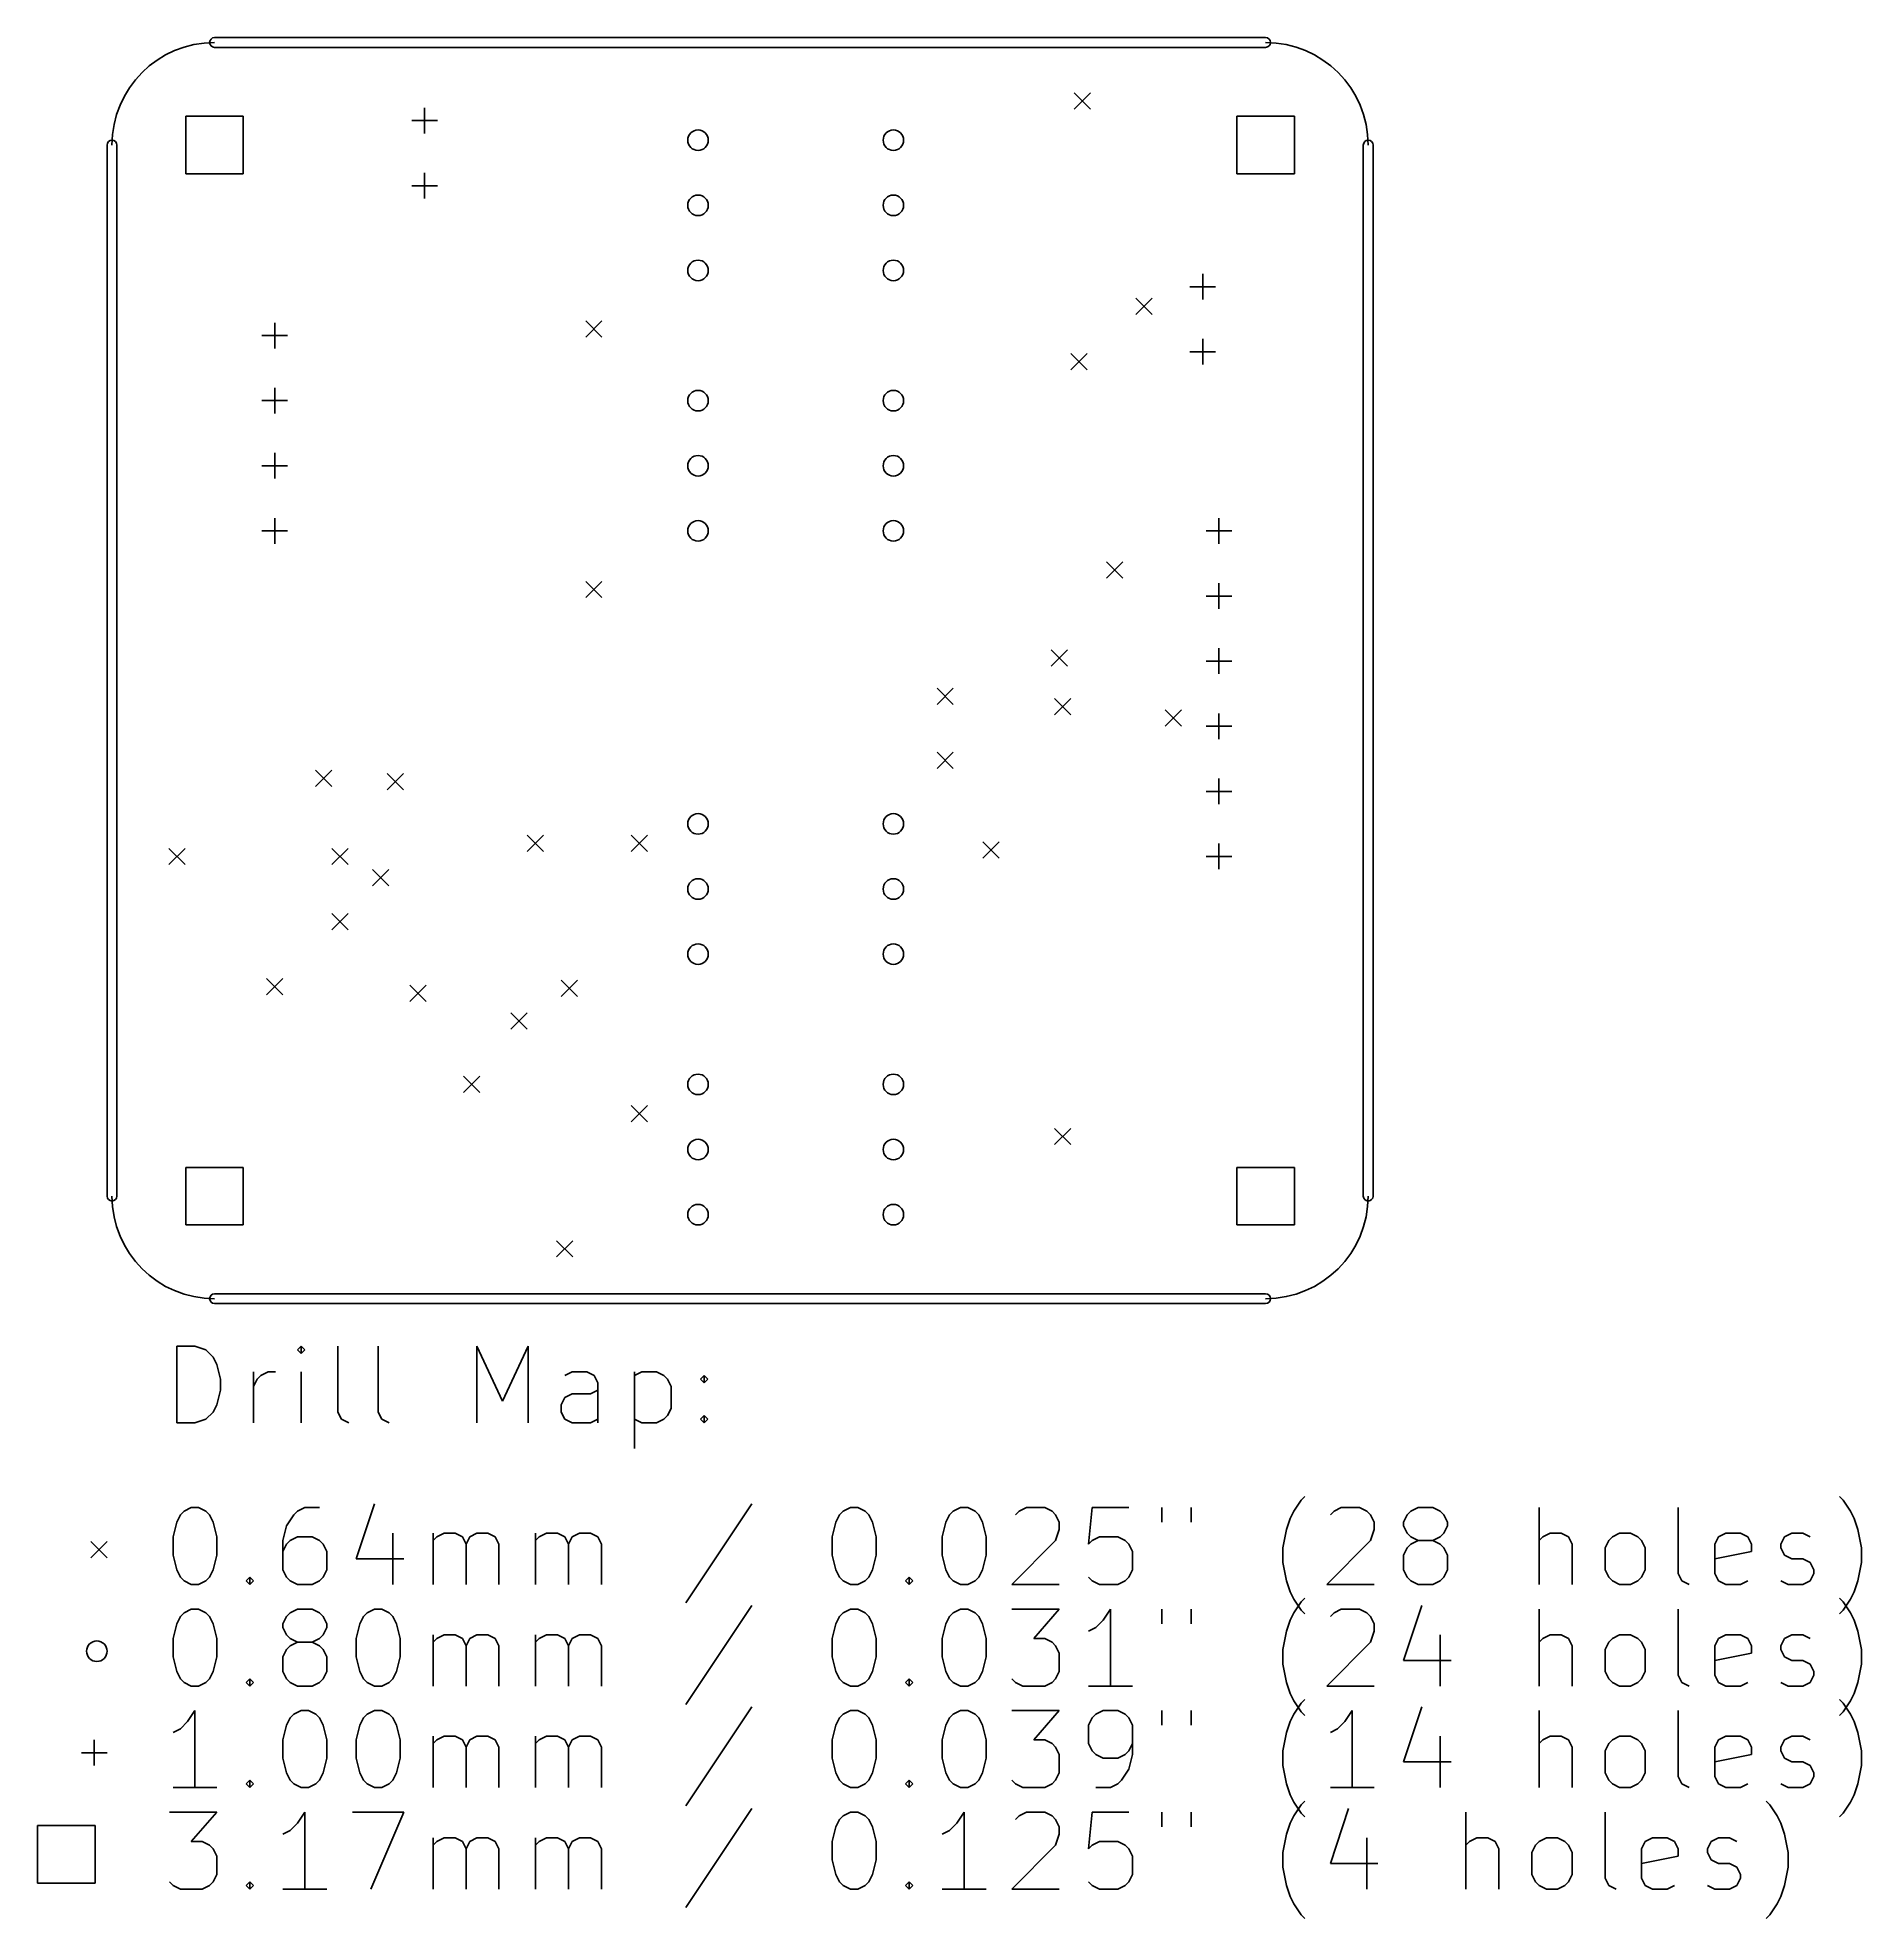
# Model space of a CAD drawing. Extents: x 67.1 to 138.2, y -118.2 to -44.8.
import ezdxf

# ---------------------------------------------------------------- set-up
doc = ezdxf.new("R2010")
doc.units = 0
doc.header["$MEASUREMENT"] = 0
doc.layers.add('BLACK', color=7, linetype='CONTINUOUS')

msp = doc.modelspace()

# ---------------------------------------------------------------- linework, layer by layer
at = {"layer": 'Black'}
for p, q in [((74, -44.8095), (115, -44.8095)), ((74, -45.1905), (115, -45.1905)), ((82.192, -47.548), (82.192, -48.548)), ((107.529, -46.9685), (108.164, -47.6035)), ((108.164, -46.9685), (107.529, -47.6035)), ((75.1225, -47.8775), (72.8775, -47.8775)), ((72.8775, -47.8775), (72.8775, -50.1225)), ((75.1225, -50.1225), (75.1225, -47.8775)), ((81.692, -48.048), (82.692, -48.048)), ((116.123, -47.8775), (113.877, -47.8775)), ((113.877, -47.8775), (113.877, -50.1225)), ((116.123, -50.1225), (116.123, -47.8775)), ((69.8095, -90), (69.8095, -49)), ((70.1905, -90), (70.1905, -49)), ((118.81, -90), (118.81, -49)), ((119.191, -90), (119.191, -49)), ((72.8775, -50.1225), (75.1225, -50.1225)), ((81.692, -50.588), (82.692, -50.588)), ((82.192, -50.088), (82.192, -51.088)), ((113.877, -50.1225), (116.123, -50.1225)), ((112.545, -54.025), (112.545, -55.025)), ((109.942, -54.9695), (110.577, -55.6045)), ((110.577, -54.9695), (109.942, -55.6045)), ((112.045, -54.525), (113.045, -54.525)), ((75.85, -56.43), (76.85, -56.43)), ((76.35, -55.93), (76.35, -56.93)), ((88.4785, -55.8585), (89.1135, -56.4935)), ((89.1135, -55.8585), (88.4785, -56.4935)), ((107.402, -57.1285), (108.037, -57.7635)), ((108.037, -57.1285), (107.402, -57.7635)), ((112.045, -57.065), (113.045, -57.065)), ((112.545, -56.565), (112.545, -57.565)), ((76.35, -58.47), (76.35, -59.47)), ((75.85, -58.97), (76.85, -58.97)), ((75.85, -61.51), (76.85, -61.51)), ((76.35, -61.01), (76.35, -62.01)), ((76.35, -63.55), (76.35, -64.55)), ((113.18, -63.55), (113.18, -64.55)), ((75.85, -64.05), (76.85, -64.05)), ((112.68, -64.05), (113.68, -64.05)), ((108.799, -65.2565), (109.434, -65.8915)), ((109.434, -65.2565), (108.799, -65.8915)), ((88.4785, -66.0185), (89.1135, -66.6535)), ((89.1135, -66.0185), (88.4785, -66.6535)), ((112.68, -66.59), (113.68, -66.59)), ((113.18, -66.09), (113.18, -67.09)), ((106.64, -68.6855), (107.275, -69.3205)), ((107.275, -68.6855), (106.64, -69.3205)), ((113.18, -68.63), (113.18, -69.63)), ((112.68, -69.13), (113.68, -69.13)), ((102.183, -70.1825), (102.818, -70.8175)), ((102.818, -70.1825), (102.183, -70.8175)), ((106.767, -70.5905), (107.402, -71.2255)), ((107.402, -70.5905), (106.767, -71.2255)), ((111.085, -71.035), (111.72, -71.67)), ((111.72, -71.035), (111.085, -71.67)), ((112.68, -71.67), (113.68, -71.67)), ((113.18, -71.17), (113.18, -72.17)), ((102.183, -72.6825), (102.818, -73.3175)), ((102.818, -72.6825), (102.183, -73.3175)), ((77.9375, -73.3845), (78.5725, -74.0195)), ((78.5725, -73.3845), (77.9375, -74.0195)), ((80.7315, -73.5115), (81.3665, -74.1465)), ((81.3665, -73.5115), (80.7315, -74.1465)), ((113.18, -73.71), (113.18, -74.71)), ((112.68, -74.21), (113.68, -74.21)), ((86.1925, -75.9245), (86.8275, -76.5595)), ((86.8275, -75.9245), (86.1925, -76.5595)), ((90.2565, -75.9245), (90.8915, -76.5595)), ((90.8915, -75.9245), (90.2565, -76.5595)), ((103.973, -76.1785), (104.608, -76.8135)), ((104.608, -76.1785), (103.973, -76.8135)), ((113.18, -76.25), (113.18, -77.25)), ((72.2225, -76.4325), (72.8575, -77.0675)), ((72.8575, -76.4325), (72.2225, -77.0675)), ((78.5725, -76.4325), (79.2075, -77.0675)), ((79.2075, -76.4325), (78.5725, -77.0675)), ((112.68, -76.75), (113.68, -76.75)), ((80.16, -77.258), (80.795, -77.893)), ((80.795, -77.258), (80.16, -77.893)), ((78.5725, -78.9725), (79.2075, -79.6075)), ((79.2075, -78.9725), (78.5725, -79.6075)), ((76.0325, -81.5125), (76.6675, -82.1475)), ((76.6675, -81.5125), (76.0325, -82.1475)), ((81.6205, -81.7665), (82.2555, -82.4015)), ((82.2555, -81.7665), (81.6205, -82.4015)), ((87.526, -81.576), (88.161, -82.211)), ((88.161, -81.576), (87.526, -82.211)), ((85.5575, -82.846), (86.1925, -83.481)), ((86.1925, -82.846), (85.5575, -83.481)), ((83.716, -85.3225), (84.351, -85.9575)), ((84.351, -85.3225), (83.716, -85.9575)), ((90.2565, -86.4655), (90.8915, -87.1005)), ((90.8915, -86.4655), (90.2565, -87.1005)), ((106.767, -87.3545), (107.402, -87.9895)), ((107.402, -87.3545), (106.767, -87.9895)), ((75.1225, -88.8775), (72.8775, -88.8775)), ((72.8775, -88.8775), (72.8775, -91.1225)), ((75.1225, -91.1225), (75.1225, -88.8775)), ((116.123, -88.8775), (113.877, -88.8775)), ((113.877, -88.8775), (113.877, -91.1225)), ((116.123, -91.1225), (116.123, -88.8775)), ((72.8775, -91.1225), (75.1225, -91.1225)), ((113.877, -91.1225), (116.123, -91.1225)), ((87.3355, -91.736), (87.9705, -92.371)), ((87.9705, -91.736), (87.3355, -92.371)), ((74, -93.8095), (115, -93.8095)), ((74, -94.1905), (115, -94.1905)), ((72.5238, -98.8476), (72.5238, -95.8476)), ((72.5238, -95.8476), (73.2381, -95.8476)), ((73.2381, -95.8476), (73.6666, -95.9905)), ((73.6666, -95.9905), (73.9524, -96.2762)), ((77.3809, -95.8476), (77.2381, -95.9905)), ((77.2381, -95.9905), (77.3809, -96.1334)), ((77.5238, -95.9905), (77.3809, -95.8476)), ((77.3809, -95.8476), (77.3809, -96.1334)), ((77.3809, -96.1334), (77.5238, -95.9905)), ((78.8095, -98.4191), (78.8095, -95.8476)), ((80.3809, -98.4191), (80.3809, -95.8476)), ((84.2381, -98.8476), (84.2381, -95.8476)), ((84.2381, -95.8476), (85.2381, -97.9905)), ((85.2381, -97.9905), (86.2381, -95.8476)), ((86.2381, -95.8476), (86.2381, -98.8476)), ((73.9524, -96.2762), (74.0952, -96.5619)), ((74.0952, -96.5619), (74.2381, -97.1334)), ((74.2381, -97.5619), (74.0952, -98.1334)), ((74.2381, -97.1334), (74.2381, -97.5619)), ((75.5238, -98.8476), (75.5238, -96.8476)), ((75.5238, -97.4191), (75.6666, -97.1334)), ((75.6666, -97.1334), (75.8095, -96.9905)), ((75.8095, -96.9905), (76.0952, -96.8476)), ((76.0952, -96.8476), (76.3809, -96.8476)), ((77.3809, -98.8476), (77.3809, -96.8476)), ((87.9524, -96.8476), (87.6666, -96.9905)), ((88.5238, -96.8476), (87.9524, -96.8476)), ((88.8095, -96.9905), (88.5238, -96.8476)), ((88.6666, -97.7048), (88.9524, -97.5619)), ((88.9524, -97.2762), (88.8095, -96.9905)), ((88.9524, -98.8476), (88.9524, -97.2762)), ((90.3809, -96.8476), (90.3809, -99.8476)), ((90.3809, -96.9905), (90.6666, -96.8476)), ((90.6666, -96.8476), (91.2381, -96.8476)), ((91.2381, -96.8476), (91.5238, -96.9905)), ((91.5238, -96.9905), (91.6666, -97.1334)), ((91.6666, -97.1334), (91.8095, -97.4191)), ((91.8095, -97.4191), (91.8095, -98.2762)), ((92.9524, -97.1334), (93.0952, -96.9905)), ((93.0952, -97.2762), (92.9524, -97.1334)), ((93.0952, -96.9905), (93.2381, -97.1334)), ((93.0952, -96.9905), (93.0952, -97.2762)), ((93.2381, -97.1334), (93.0952, -97.2762)), ((74.0952, -98.1334), (73.9524, -98.4191)), ((87.5238, -98.1334), (87.6666, -97.8476)), ((87.5238, -98.4191), (87.5238, -98.1334)), ((87.6666, -97.8476), (87.9524, -97.7048)), ((87.9524, -97.7048), (88.6666, -97.7048)), ((91.8095, -98.2762), (91.6666, -98.5619)), ((73.2381, -98.8476), (72.5238, -98.8476)), ((73.6666, -98.7048), (73.2381, -98.8476)), ((73.9524, -98.4191), (73.6666, -98.7048)), ((78.9524, -98.7048), (78.8095, -98.4191)), ((79.2381, -98.8476), (78.9524, -98.7048)), ((80.5238, -98.7048), (80.3809, -98.4191)), ((80.8095, -98.8476), (80.5238, -98.7048)), ((87.6666, -98.7048), (87.5238, -98.4191)), ((87.9524, -98.8476), (87.6666, -98.7048)), ((88.6666, -98.8476), (87.9524, -98.8476)), ((88.9524, -98.7048), (88.6666, -98.8476)), ((90.6666, -98.8476), (90.3809, -98.7048)), ((91.2381, -98.8476), (90.6666, -98.8476)), ((91.5238, -98.7048), (91.2381, -98.8476)), ((91.6666, -98.5619), (91.5238, -98.7048)), ((92.9524, -98.7048), (93.0952, -98.5619)), ((93.0952, -98.8476), (92.9524, -98.7048)), ((93.0952, -98.5619), (93.2381, -98.7048)), ((93.0952, -98.5619), (93.0952, -98.8476)), ((93.2381, -98.7048), (93.0952, -98.8476)), ((116.095, -102.291), (116.381, -101.862)), ((116.381, -101.862), (116.524, -101.719)), ((137.524, -101.862), (137.381, -101.719)), ((137.809, -102.291), (137.524, -101.862)), ((72.5238, -102.719), (72.6666, -102.433)), ((72.6666, -102.433), (72.8095, -102.291)), ((72.8095, -102.291), (73.0952, -102.148)), ((73.0952, -102.148), (73.3809, -102.148)), ((73.3809, -102.148), (73.6666, -102.291)), ((73.6666, -102.291), (73.8095, -102.433)), ((73.8095, -102.433), (73.9524, -102.719)), ((77.0952, -102.433), (76.8095, -102.862)), ((77.2381, -102.291), (77.0952, -102.433)), ((77.5238, -102.148), (77.2381, -102.291)), ((78.0952, -102.148), (77.5238, -102.148)), ((80.2381, -102.005), (79.5238, -104.148)), ((94.9524, -102.005), (92.3809, -105.862)), ((98.2381, -102.719), (98.3809, -102.433)), ((98.3809, -102.433), (98.5238, -102.291)), ((98.5238, -102.291), (98.8095, -102.148)), ((98.8095, -102.148), (99.0952, -102.148)), ((99.0952, -102.148), (99.3809, -102.291)), ((99.3809, -102.291), (99.5238, -102.433)), ((99.5238, -102.433), (99.6666, -102.719)), ((102.524, -102.719), (102.667, -102.433)), ((102.667, -102.433), (102.809, -102.291)), ((102.809, -102.291), (103.095, -102.148)), ((103.095, -102.148), (103.381, -102.148)), ((103.381, -102.148), (103.667, -102.291)), ((103.667, -102.291), (103.809, -102.433)), ((103.809, -102.433), (103.952, -102.719)), ((105.238, -102.433), (105.381, -102.291)), ((105.381, -102.291), (105.667, -102.148)), ((105.667, -102.148), (106.381, -102.148)), ((106.381, -102.148), (106.667, -102.291)), ((106.667, -102.291), (106.809, -102.433)), ((106.809, -102.433), (106.952, -102.719)), ((108.238, -102.148), (108.095, -103.576)), ((109.667, -102.148), (108.238, -102.148)), ((110.952, -102.148), (110.952, -102.719)), ((112.095, -102.148), (112.095, -102.719)), ((115.809, -103.005), (115.952, -102.576)), ((115.952, -102.576), (116.095, -102.291)), ((117.524, -102.433), (117.667, -102.291)), ((117.667, -102.291), (117.952, -102.148)), ((117.952, -102.148), (118.667, -102.148)), ((118.667, -102.148), (118.952, -102.291)), ((118.952, -102.291), (119.095, -102.433)), ((119.095, -102.433), (119.238, -102.719)), ((120.381, -102.719), (120.524, -102.433)), ((120.524, -102.433), (120.667, -102.291)), ((120.667, -102.291), (120.952, -102.148)), ((120.952, -102.148), (121.524, -102.148)), ((121.524, -102.148), (121.809, -102.291)), ((121.809, -102.291), (121.952, -102.433)), ((121.952, -102.433), (122.095, -102.719)), ((125.667, -105.148), (125.667, -102.148)), ((131.095, -104.719), (131.095, -102.148)), ((137.952, -102.576), (137.809, -102.291)), ((138.095, -103.005), (137.952, -102.576)), ((72.3809, -103.291), (72.5238, -102.719)), ((72.3809, -104.005), (72.3809, -103.291)), ((73.9524, -102.719), (74.0952, -103.291)), ((74.0952, -103.291), (74.0952, -104.005)), ((76.8095, -102.862), (76.6666, -103.433)), ((76.6666, -103.433), (76.6666, -104.576)), ((76.9524, -103.433), (76.8095, -103.576)), ((77.2381, -103.291), (76.9524, -103.433)), ((77.8095, -103.291), (77.2381, -103.291)), ((78.0952, -103.433), (77.8095, -103.291)), ((78.2381, -103.576), (78.0952, -103.433)), ((80.9524, -103.148), (80.9524, -105.148)), ((82.5238, -105.148), (82.5238, -103.148)), ((82.5238, -103.433), (82.6666, -103.291)), ((82.6666, -103.291), (82.9524, -103.148)), ((82.9524, -103.148), (83.3809, -103.148)), ((83.3809, -103.148), (83.6666, -103.291)), ((83.6666, -103.291), (83.8095, -103.576)), ((83.8095, -103.576), (83.9524, -103.291)), ((83.9524, -103.291), (84.2381, -103.148)), ((84.2381, -103.148), (84.6666, -103.148)), ((84.6666, -103.148), (84.9524, -103.291)), ((84.9524, -103.291), (85.0952, -103.576)), ((86.5238, -105.148), (86.5238, -103.148)), ((86.5238, -103.433), (86.6666, -103.291)), ((86.6666, -103.291), (86.9524, -103.148)), ((86.9524, -103.148), (87.3809, -103.148)), ((87.3809, -103.148), (87.6666, -103.291)), ((87.6666, -103.291), (87.8095, -103.576)), ((87.8095, -103.576), (87.9524, -103.291)), ((87.9524, -103.291), (88.2381, -103.148)), ((88.2381, -103.148), (88.6666, -103.148)), ((88.6666, -103.148), (88.9524, -103.291)), ((88.9524, -103.291), (89.0952, -103.576)), ((98.0952, -103.291), (98.2381, -102.719)), ((98.0952, -104.005), (98.0952, -103.291)), ((99.6666, -102.719), (99.8095, -103.291)), ((99.8095, -103.291), (99.8095, -104.005)), ((102.381, -103.291), (102.524, -102.719)), ((102.381, -104.005), (102.381, -103.291)), ((103.952, -102.719), (104.095, -103.291)), ((104.095, -103.291), (104.095, -104.005)), ((106.809, -103.433), (105.095, -105.148)), ((106.952, -103.005), (106.809, -103.433)), ((106.952, -102.719), (106.952, -103.005)), ((108.095, -103.576), (108.238, -103.433)), ((108.238, -103.433), (108.524, -103.291)), ((108.524, -103.291), (109.238, -103.291)), ((109.238, -103.291), (109.524, -103.433)), ((109.524, -103.433), (109.667, -103.576)), ((115.667, -103.719), (115.809, -103.005)), ((119.095, -103.433), (117.381, -105.148)), ((119.238, -103.005), (119.095, -103.433)), ((119.238, -102.719), (119.238, -103.005)), ((120.381, -102.862), (120.381, -102.719)), ((120.524, -103.148), (120.381, -102.862)), ((120.667, -103.291), (120.524, -103.148)), ((120.952, -103.433), (120.667, -103.291)), ((120.952, -103.433), (120.667, -103.576)), ((121.524, -103.433), (120.952, -103.433)), ((121.809, -103.291), (121.524, -103.433)), ((121.809, -103.576), (121.524, -103.433)), ((121.952, -103.148), (121.809, -103.291)), ((122.095, -102.862), (121.952, -103.148)), ((122.095, -102.719), (122.095, -102.862)), ((125.809, -103.291), (125.667, -103.433)), ((126.095, -103.148), (125.809, -103.291)), ((126.524, -103.148), (126.095, -103.148)), ((126.809, -103.291), (126.524, -103.148)), ((126.952, -103.576), (126.809, -103.291)), ((128.238, -103.719), (128.381, -103.433)), ((128.381, -103.433), (128.524, -103.291)), ((128.524, -103.291), (128.809, -103.148)), ((128.809, -103.148), (129.238, -103.148)), ((129.238, -103.148), (129.524, -103.291)), ((129.524, -103.291), (129.667, -103.433)), ((129.667, -103.433), (129.809, -103.719)), ((132.524, -103.576), (132.667, -103.291)), ((132.667, -103.291), (132.952, -103.148)), ((132.952, -103.148), (133.524, -103.148)), ((133.524, -103.148), (133.809, -103.291)), ((133.809, -103.291), (133.952, -103.576)), ((135.095, -103.576), (135.238, -103.291)), ((135.238, -103.291), (135.524, -103.148)), ((135.524, -103.148), (135.952, -103.148)), ((135.952, -103.148), (136.238, -103.291)), ((138.238, -103.719), (138.095, -103.005)), ((69.1745, -103.473), (69.8095, -104.108)), ((69.8095, -103.473), (69.1745, -104.108)), ((72.5238, -104.576), (72.3809, -104.005)), ((74.0952, -104.005), (73.9524, -104.576)), ((76.8095, -103.576), (76.6666, -103.862)), ((78.3809, -103.862), (78.2381, -103.576)), ((78.3809, -104.576), (78.3809, -103.862)), ((79.5238, -104.148), (81.3809, -104.148)), ((83.8095, -103.576), (83.8095, -105.148)), ((85.0952, -103.576), (85.0952, -105.148)), ((87.8095, -103.576), (87.8095, -105.148)), ((89.0952, -103.576), (89.0952, -105.148)), ((98.2381, -104.576), (98.0952, -104.005)), ((99.8095, -104.005), (99.6666, -104.576)), ((102.524, -104.576), (102.381, -104.005)), ((104.095, -104.005), (103.952, -104.576)), ((109.667, -103.576), (109.809, -103.862)), ((109.809, -103.862), (109.809, -104.576)), ((115.667, -104.291), (115.667, -103.719)), ((120.524, -103.719), (120.381, -104.005)), ((120.381, -104.005), (120.381, -104.576)), ((120.667, -103.576), (120.524, -103.719)), ((121.952, -103.719), (121.809, -103.576)), ((122.095, -104.005), (121.952, -103.719)), ((122.095, -104.576), (122.095, -104.005)), ((126.952, -105.148), (126.952, -103.576)), ((128.238, -104.576), (128.238, -103.719)), ((129.809, -103.719), (129.809, -104.576)), ((132.524, -104.719), (132.524, -103.576)), ((133.952, -103.862), (132.524, -104.148)), ((133.952, -103.576), (133.952, -103.862)), ((135.095, -103.719), (135.095, -103.576)), ((135.238, -104.005), (135.095, -103.719)), ((135.524, -104.148), (135.238, -104.005)), ((135.952, -104.148), (135.524, -104.148)), ((136.238, -104.291), (135.952, -104.148)), ((138.238, -104.291), (138.238, -103.719)), ((72.6666, -104.862), (72.5238, -104.576)), ((72.8095, -105.005), (72.6666, -104.862)), ((73.8095, -104.862), (73.6666, -105.005)), ((73.9524, -104.576), (73.8095, -104.862)), ((75.2381, -105.005), (75.3809, -104.862)), ((75.3809, -104.862), (75.5238, -105.005)), ((75.3809, -104.862), (75.3809, -105.148)), ((76.6666, -104.576), (76.8095, -104.862)), ((76.8095, -104.862), (76.9524, -105.005)), ((78.0952, -105.005), (78.2381, -104.862)), ((78.2381, -104.862), (78.3809, -104.576)), ((98.3809, -104.862), (98.2381, -104.576)), ((98.5238, -105.005), (98.3809, -104.862)), ((99.5238, -104.862), (99.3809, -105.005)), ((99.6666, -104.576), (99.5238, -104.862)), ((100.952, -105.005), (101.095, -104.862)), ((101.095, -104.862), (101.238, -105.005)), ((101.095, -104.862), (101.095, -105.148)), ((102.667, -104.862), (102.524, -104.576)), ((102.809, -105.005), (102.667, -104.862)), ((103.809, -104.862), (103.667, -105.005)), ((103.952, -104.576), (103.809, -104.862)), ((108.238, -105.005), (108.095, -104.862)), ((109.667, -104.862), (109.524, -105.005)), ((109.809, -104.576), (109.667, -104.862)), ((115.809, -105.005), (115.667, -104.291)), ((120.381, -104.576), (120.524, -104.862)), ((120.524, -104.862), (120.667, -105.005)), ((121.809, -105.005), (121.952, -104.862)), ((121.952, -104.862), (122.095, -104.576)), ((128.381, -104.862), (128.238, -104.576)), ((128.524, -105.005), (128.381, -104.862)), ((129.667, -104.862), (129.524, -105.005)), ((129.809, -104.576), (129.667, -104.862)), ((131.238, -105.005), (131.095, -104.719)), ((132.667, -105.005), (132.524, -104.719)), ((136.381, -104.576), (136.238, -104.291)), ((136.238, -105.005), (136.381, -104.719)), ((136.381, -104.719), (136.381, -104.576)), ((138.095, -105.005), (138.238, -104.291)), ((73.0952, -105.148), (72.8095, -105.005)), ((73.3809, -105.148), (73.0952, -105.148)), ((73.6666, -105.005), (73.3809, -105.148)), ((75.3809, -105.148), (75.2381, -105.005)), ((75.5238, -105.005), (75.3809, -105.148)), ((76.9524, -105.005), (77.2381, -105.148)), ((77.2381, -105.148), (77.8095, -105.148)), ((77.8095, -105.148), (78.0952, -105.005)), ((98.8095, -105.148), (98.5238, -105.005)), ((99.0952, -105.148), (98.8095, -105.148)), ((99.3809, -105.005), (99.0952, -105.148)), ((101.095, -105.148), (100.952, -105.005)), ((101.238, -105.005), (101.095, -105.148)), ((103.095, -105.148), (102.809, -105.005)), ((103.381, -105.148), (103.095, -105.148)), ((103.667, -105.005), (103.381, -105.148)), ((105.095, -105.148), (106.952, -105.148)), ((108.524, -105.148), (108.238, -105.005)), ((109.238, -105.148), (108.524, -105.148)), ((109.524, -105.005), (109.238, -105.148)), ((115.952, -105.433), (115.809, -105.005)), ((116.095, -105.719), (115.952, -105.433)), ((117.381, -105.148), (119.238, -105.148)), ((120.667, -105.005), (120.952, -105.148)), ((120.952, -105.148), (121.524, -105.148)), ((121.524, -105.148), (121.809, -105.005)), ((128.809, -105.148), (128.524, -105.005)), ((129.238, -105.148), (128.809, -105.148)), ((129.524, -105.005), (129.238, -105.148)), ((131.524, -105.148), (131.238, -105.005)), ((132.952, -105.148), (132.667, -105.005)), ((133.524, -105.148), (132.952, -105.148)), ((133.809, -105.005), (133.524, -105.148)), ((135.095, -105.005), (135.381, -105.148)), ((135.381, -105.148), (135.952, -105.148)), ((135.952, -105.148), (136.238, -105.005)), ((137.809, -105.719), (137.952, -105.433)), ((137.952, -105.433), (138.095, -105.005)), ((72.6666, -106.393), (72.8095, -106.251)), ((72.8095, -106.251), (73.0952, -106.108)), ((73.0952, -106.108), (73.3809, -106.108)), ((73.3809, -106.108), (73.6666, -106.251)), ((73.6666, -106.251), (73.8095, -106.393)), ((76.8095, -106.393), (76.9524, -106.251)), ((76.9524, -106.251), (77.2381, -106.108)), ((77.2381, -106.108), (77.8095, -106.108)), ((77.8095, -106.108), (78.0952, -106.251)), ((78.0952, -106.251), (78.2381, -106.393)), ((79.8095, -106.393), (79.9524, -106.251)), ((79.9524, -106.251), (80.2381, -106.108)), ((80.2381, -106.108), (80.5238, -106.108)), ((80.5238, -106.108), (80.8095, -106.251)), ((80.8095, -106.251), (80.9524, -106.393)), ((94.9524, -105.965), (92.3809, -109.822)), ((98.3809, -106.393), (98.5238, -106.251)), ((98.5238, -106.251), (98.8095, -106.108)), ((98.8095, -106.108), (99.0952, -106.108)), ((99.0952, -106.108), (99.3809, -106.251)), ((99.3809, -106.251), (99.5238, -106.393)), ((102.667, -106.393), (102.809, -106.251)), ((102.809, -106.251), (103.095, -106.108)), ((103.095, -106.108), (103.381, -106.108)), ((103.381, -106.108), (103.667, -106.251)), ((103.667, -106.251), (103.809, -106.393)), ((105.095, -106.108), (106.952, -106.108)), ((106.952, -106.108), (105.952, -107.251)), ((108.952, -106.108), (108.667, -106.536)), ((108.952, -109.108), (108.952, -106.108)), ((110.952, -106.108), (110.952, -106.679)), ((112.095, -106.108), (112.095, -106.679)), ((115.952, -106.536), (116.095, -106.251)), ((116.381, -106.148), (116.095, -105.719)), ((116.095, -106.251), (116.381, -105.822)), ((116.381, -105.822), (116.524, -105.679)), ((116.524, -106.291), (116.381, -106.148)), ((117.524, -106.393), (117.667, -106.251)), ((117.667, -106.251), (117.952, -106.108)), ((117.952, -106.108), (118.667, -106.108)), ((118.667, -106.108), (118.952, -106.251)), ((118.952, -106.251), (119.095, -106.393)), ((121.095, -105.965), (120.381, -108.108)), ((125.667, -109.108), (125.667, -106.108)), ((131.095, -108.679), (131.095, -106.108)), ((137.524, -105.822), (137.381, -105.679)), ((137.381, -106.291), (137.524, -106.148)), ((137.524, -106.148), (137.809, -105.719)), ((137.809, -106.251), (137.524, -105.822)), ((137.952, -106.536), (137.809, -106.251)), ((72.3809, -107.251), (72.5238, -106.679)), ((72.5238, -106.679), (72.6666, -106.393)), ((73.8095, -106.393), (73.9524, -106.679)), ((73.9524, -106.679), (74.0952, -107.251)), ((76.6666, -106.679), (76.8095, -106.393)), ((76.6666, -106.822), (76.6666, -106.679)), ((76.8095, -107.108), (76.6666, -106.822)), ((78.2381, -106.393), (78.3809, -106.679)), ((78.3809, -106.822), (78.2381, -107.108)), ((78.3809, -106.679), (78.3809, -106.822)), ((79.5238, -107.251), (79.6666, -106.679)), ((79.6666, -106.679), (79.8095, -106.393)), ((80.9524, -106.393), (81.0952, -106.679)), ((81.0952, -106.679), (81.2381, -107.251)), ((98.0952, -107.251), (98.2381, -106.679)), ((98.2381, -106.679), (98.3809, -106.393)), ((99.5238, -106.393), (99.6666, -106.679)), ((99.6666, -106.679), (99.8095, -107.251)), ((102.381, -107.251), (102.524, -106.679)), ((102.524, -106.679), (102.667, -106.393)), ((103.809, -106.393), (103.952, -106.679)), ((103.952, -106.679), (104.095, -107.251)), ((108.381, -106.822), (108.095, -106.965)), ((108.667, -106.536), (108.381, -106.822)), ((115.667, -107.679), (115.809, -106.965)), ((115.809, -106.965), (115.952, -106.536)), ((119.095, -106.393), (119.238, -106.679)), ((119.238, -106.965), (119.095, -107.393)), ((119.238, -106.679), (119.238, -106.965)), ((138.095, -106.965), (137.952, -106.536)), ((138.238, -107.679), (138.095, -106.965)), ((72.3809, -107.965), (72.3809, -107.251)), ((74.0952, -107.251), (74.0952, -107.965)), ((76.8095, -107.679), (76.6666, -107.965)), ((76.9524, -107.251), (76.8095, -107.108)), ((76.9524, -107.536), (76.8095, -107.679)), ((77.2381, -107.393), (76.9524, -107.251)), ((77.2381, -107.393), (76.9524, -107.536)), ((77.8095, -107.393), (77.2381, -107.393)), ((78.0952, -107.251), (77.8095, -107.393)), ((78.0952, -107.536), (77.8095, -107.393)), ((78.2381, -107.108), (78.0952, -107.251)), ((78.2381, -107.679), (78.0952, -107.536)), ((78.3809, -107.965), (78.2381, -107.679)), ((79.5238, -107.965), (79.5238, -107.251)), ((81.2381, -107.251), (81.2381, -107.965)), ((82.5238, -109.108), (82.5238, -107.108)), ((82.5238, -107.393), (82.6666, -107.251)), ((82.6666, -107.251), (82.9524, -107.108)), ((82.9524, -107.108), (83.3809, -107.108)), ((83.3809, -107.108), (83.6666, -107.251)), ((83.6666, -107.251), (83.8095, -107.536)), ((83.8095, -107.536), (83.9524, -107.251)), ((83.8095, -107.536), (83.8095, -109.108)), ((83.9524, -107.251), (84.2381, -107.108)), ((84.2381, -107.108), (84.6666, -107.108)), ((84.6666, -107.108), (84.9524, -107.251)), ((84.9524, -107.251), (85.0952, -107.536)), ((85.0952, -107.536), (85.0952, -109.108)), ((86.5238, -109.108), (86.5238, -107.108)), ((86.5238, -107.393), (86.6666, -107.251)), ((86.6666, -107.251), (86.9524, -107.108)), ((86.9524, -107.108), (87.3809, -107.108)), ((87.3809, -107.108), (87.6666, -107.251)), ((87.6666, -107.251), (87.8095, -107.536)), ((87.8095, -107.536), (87.9524, -107.251)), ((87.8095, -107.536), (87.8095, -109.108)), ((87.9524, -107.251), (88.2381, -107.108)), ((88.2381, -107.108), (88.6666, -107.108)), ((88.6666, -107.108), (88.9524, -107.251)), ((88.9524, -107.251), (89.0952, -107.536)), ((89.0952, -107.536), (89.0952, -109.108)), ((98.0952, -107.965), (98.0952, -107.251)), ((99.8095, -107.251), (99.8095, -107.965)), ((102.381, -107.965), (102.381, -107.251)), ((104.095, -107.251), (104.095, -107.965)), ((105.952, -107.251), (106.381, -107.251)), ((106.381, -107.251), (106.667, -107.393)), ((106.667, -107.393), (106.809, -107.536)), ((106.809, -107.536), (106.952, -107.822)), ((106.952, -107.822), (106.952, -108.536)), ((115.667, -108.251), (115.667, -107.679)), ((119.095, -107.393), (117.381, -109.108)), ((121.809, -107.108), (121.809, -109.108)), ((125.809, -107.251), (125.667, -107.393)), ((126.095, -107.108), (125.809, -107.251)), ((126.524, -107.108), (126.095, -107.108)), ((126.809, -107.251), (126.524, -107.108)), ((126.952, -107.536), (126.809, -107.251)), ((126.952, -109.108), (126.952, -107.536)), ((128.238, -107.679), (128.381, -107.393)), ((128.238, -108.536), (128.238, -107.679)), ((128.381, -107.393), (128.524, -107.251)), ((128.524, -107.251), (128.809, -107.108)), ((128.809, -107.108), (129.238, -107.108)), ((129.238, -107.108), (129.524, -107.251)), ((129.524, -107.251), (129.667, -107.393)), ((129.667, -107.393), (129.809, -107.679)), ((129.809, -107.679), (129.809, -108.536)), ((132.524, -107.536), (132.667, -107.251)), ((132.524, -108.679), (132.524, -107.536)), ((133.952, -107.822), (132.524, -108.108)), ((132.667, -107.251), (132.952, -107.108)), ((132.952, -107.108), (133.524, -107.108)), ((133.524, -107.108), (133.809, -107.251)), ((133.809, -107.251), (133.952, -107.536)), ((133.952, -107.536), (133.952, -107.822)), ((135.095, -107.536), (135.238, -107.251)), ((135.095, -107.679), (135.095, -107.536)), ((135.238, -107.965), (135.095, -107.679)), ((135.238, -107.251), (135.524, -107.108)), ((135.524, -107.108), (135.952, -107.108)), ((135.952, -107.108), (136.238, -107.251)), ((138.238, -108.251), (138.238, -107.679)), ((72.5238, -108.536), (72.3809, -107.965)), ((72.6666, -108.822), (72.5238, -108.536)), ((73.9524, -108.536), (73.8095, -108.822)), ((74.0952, -107.965), (73.9524, -108.536)), ((76.6666, -107.965), (76.6666, -108.536)), ((76.6666, -108.536), (76.8095, -108.822)), ((78.2381, -108.822), (78.3809, -108.536)), ((78.3809, -108.536), (78.3809, -107.965)), ((79.6666, -108.536), (79.5238, -107.965)), ((79.8095, -108.822), (79.6666, -108.536)), ((81.0952, -108.536), (80.9524, -108.822)), ((81.2381, -107.965), (81.0952, -108.536)), ((98.2381, -108.536), (98.0952, -107.965)), ((98.3809, -108.822), (98.2381, -108.536)), ((99.6666, -108.536), (99.5238, -108.822)), ((99.8095, -107.965), (99.6666, -108.536)), ((102.524, -108.536), (102.381, -107.965)), ((102.667, -108.822), (102.524, -108.536)), ((103.952, -108.536), (103.809, -108.822)), ((104.095, -107.965), (103.952, -108.536)), ((106.952, -108.536), (106.809, -108.822)), ((115.809, -108.965), (115.667, -108.251)), ((120.381, -108.108), (122.238, -108.108)), ((128.381, -108.822), (128.238, -108.536)), ((129.809, -108.536), (129.667, -108.822)), ((135.524, -108.108), (135.238, -107.965)), ((135.952, -108.108), (135.524, -108.108)), ((136.238, -108.251), (135.952, -108.108)), ((136.381, -108.536), (136.238, -108.251)), ((136.381, -108.679), (136.381, -108.536)), ((138.095, -108.965), (138.238, -108.251)), ((72.8095, -108.965), (72.6666, -108.822)), ((73.0952, -109.108), (72.8095, -108.965)), ((73.3809, -109.108), (73.0952, -109.108)), ((73.6666, -108.965), (73.3809, -109.108)), ((73.8095, -108.822), (73.6666, -108.965)), ((75.2381, -108.965), (75.3809, -108.822)), ((75.3809, -109.108), (75.2381, -108.965)), ((75.3809, -108.822), (75.5238, -108.965)), ((75.3809, -108.822), (75.3809, -109.108)), ((75.5238, -108.965), (75.3809, -109.108)), ((76.8095, -108.822), (76.9524, -108.965)), ((76.9524, -108.965), (77.2381, -109.108)), ((77.2381, -109.108), (77.8095, -109.108)), ((77.8095, -109.108), (78.0952, -108.965)), ((78.0952, -108.965), (78.2381, -108.822)), ((79.9524, -108.965), (79.8095, -108.822)), ((80.2381, -109.108), (79.9524, -108.965)), ((80.5238, -109.108), (80.2381, -109.108)), ((80.8095, -108.965), (80.5238, -109.108)), ((80.9524, -108.822), (80.8095, -108.965)), ((98.5238, -108.965), (98.3809, -108.822)), ((98.8095, -109.108), (98.5238, -108.965)), ((99.0952, -109.108), (98.8095, -109.108)), ((99.3809, -108.965), (99.0952, -109.108)), ((99.5238, -108.822), (99.3809, -108.965)), ((100.952, -108.965), (101.095, -108.822)), ((101.095, -109.108), (100.952, -108.965)), ((101.095, -108.822), (101.238, -108.965)), ((101.095, -108.822), (101.095, -109.108)), ((101.238, -108.965), (101.095, -109.108)), ((102.809, -108.965), (102.667, -108.822)), ((103.095, -109.108), (102.809, -108.965)), ((103.381, -109.108), (103.095, -109.108)), ((103.667, -108.965), (103.381, -109.108)), ((103.809, -108.822), (103.667, -108.965)), ((105.238, -108.965), (105.095, -108.822)), ((105.524, -109.108), (105.238, -108.965)), ((106.381, -109.108), (105.524, -109.108)), ((106.667, -108.965), (106.381, -109.108)), ((106.809, -108.822), (106.667, -108.965)), ((109.809, -109.108), (108.095, -109.108)), ((115.952, -109.393), (115.809, -108.965)), ((117.381, -109.108), (119.238, -109.108)), ((128.524, -108.965), (128.381, -108.822)), ((128.809, -109.108), (128.524, -108.965)), ((129.238, -109.108), (128.809, -109.108)), ((129.524, -108.965), (129.238, -109.108)), ((129.667, -108.822), (129.524, -108.965)), ((131.238, -108.965), (131.095, -108.679)), ((131.524, -109.108), (131.238, -108.965)), ((132.667, -108.965), (132.524, -108.679)), ((132.952, -109.108), (132.667, -108.965)), ((133.524, -109.108), (132.952, -109.108)), ((133.809, -108.965), (133.524, -109.108)), ((135.095, -108.965), (135.381, -109.108)), ((135.381, -109.108), (135.952, -109.108)), ((135.952, -109.108), (136.238, -108.965)), ((136.238, -108.965), (136.381, -108.679)), ((137.952, -109.393), (138.095, -108.965)), ((94.9524, -109.925), (92.3809, -113.782)), ((116.095, -109.679), (115.952, -109.393)), ((116.381, -110.108), (116.095, -109.679)), ((116.095, -110.211), (116.381, -109.782)), ((116.381, -109.782), (116.524, -109.639)), ((121.095, -109.925), (120.381, -112.068)), ((137.524, -109.782), (137.381, -109.639)), ((137.524, -110.108), (137.809, -109.679)), ((137.809, -110.211), (137.524, -109.782)), ((137.809, -109.679), (137.952, -109.393)), ((72.9524, -110.496), (72.6666, -110.782)), ((73.2381, -110.068), (72.9524, -110.496)), ((73.2381, -113.068), (73.2381, -110.068)), ((76.6666, -111.211), (76.8095, -110.639)), ((76.8095, -110.639), (76.9524, -110.353)), ((76.9524, -110.353), (77.0952, -110.211)), ((77.0952, -110.211), (77.3809, -110.068)), ((77.3809, -110.068), (77.6666, -110.068)), ((77.6666, -110.068), (77.9524, -110.211)), ((77.9524, -110.211), (78.0952, -110.353)), ((78.0952, -110.353), (78.2381, -110.639)), ((78.2381, -110.639), (78.3809, -111.211)), ((79.5238, -111.211), (79.6666, -110.639)), ((79.6666, -110.639), (79.8095, -110.353)), ((79.8095, -110.353), (79.9524, -110.211)), ((79.9524, -110.211), (80.2381, -110.068)), ((80.2381, -110.068), (80.5238, -110.068)), ((80.5238, -110.068), (80.8095, -110.211)), ((80.8095, -110.211), (80.9524, -110.353)), ((80.9524, -110.353), (81.0952, -110.639)), ((81.0952, -110.639), (81.2381, -111.211)), ((98.0952, -111.211), (98.2381, -110.639)), ((98.2381, -110.639), (98.3809, -110.353)), ((98.3809, -110.353), (98.5238, -110.211)), ((98.5238, -110.211), (98.8095, -110.068)), ((98.8095, -110.068), (99.0952, -110.068)), ((99.0952, -110.068), (99.3809, -110.211)), ((99.3809, -110.211), (99.5238, -110.353)), ((99.5238, -110.353), (99.6666, -110.639)), ((99.6666, -110.639), (99.8095, -111.211)), ((102.381, -111.211), (102.524, -110.639)), ((102.524, -110.639), (102.667, -110.353)), ((102.667, -110.353), (102.809, -110.211)), ((102.809, -110.211), (103.095, -110.068)), ((103.095, -110.068), (103.381, -110.068)), ((103.381, -110.068), (103.667, -110.211)), ((103.667, -110.211), (103.809, -110.353)), ((103.809, -110.353), (103.952, -110.639)), ((103.952, -110.639), (104.095, -111.211)), ((105.095, -110.068), (106.952, -110.068)), ((106.952, -110.068), (105.952, -111.211)), ((108.238, -110.353), (108.095, -110.639)), ((108.095, -110.639), (108.095, -111.353)), ((108.381, -110.211), (108.238, -110.353)), ((108.667, -110.068), (108.381, -110.211)), ((109.238, -110.068), (108.667, -110.068)), ((109.524, -110.211), (109.238, -110.068)), ((109.667, -110.353), (109.524, -110.211)), ((109.809, -110.639), (109.667, -110.353)), ((109.809, -111.782), (109.809, -110.639)), ((110.952, -110.068), (110.952, -110.639)), ((112.095, -110.068), (112.095, -110.639)), ((115.809, -110.925), (115.952, -110.496)), ((115.952, -110.496), (116.095, -110.211)), ((116.524, -110.251), (116.381, -110.108)), ((118.095, -110.496), (117.809, -110.782)), ((118.381, -110.068), (118.095, -110.496)), ((118.381, -113.068), (118.381, -110.068)), ((125.667, -113.068), (125.667, -110.068)), ((131.095, -112.639), (131.095, -110.068)), ((137.381, -110.251), (137.524, -110.108)), ((137.952, -110.496), (137.809, -110.211)), ((138.095, -110.925), (137.952, -110.496)), ((69.3095, -111.211), (69.3095, -112.211)), ((72.6666, -110.782), (72.3809, -110.925)), ((76.6666, -111.925), (76.6666, -111.211)), ((78.3809, -111.211), (78.3809, -111.925)), ((79.5238, -111.925), (79.5238, -111.211)), ((81.2381, -111.211), (81.2381, -111.925)), ((82.5238, -113.068), (82.5238, -111.068)), ((82.5238, -111.353), (82.6666, -111.211)), ((82.6666, -111.211), (82.9524, -111.068)), ((82.9524, -111.068), (83.3809, -111.068)), ((83.3809, -111.068), (83.6666, -111.211)), ((83.6666, -111.211), (83.8095, -111.496)), ((83.8095, -111.496), (83.9524, -111.211)), ((83.8095, -111.496), (83.8095, -113.068)), ((83.9524, -111.211), (84.2381, -111.068)), ((84.2381, -111.068), (84.6666, -111.068)), ((84.6666, -111.068), (84.9524, -111.211)), ((84.9524, -111.211), (85.0952, -111.496)), ((85.0952, -111.496), (85.0952, -113.068)), ((86.5238, -113.068), (86.5238, -111.068)), ((86.5238, -111.353), (86.6666, -111.211)), ((86.6666, -111.211), (86.9524, -111.068)), ((86.9524, -111.068), (87.3809, -111.068)), ((87.3809, -111.068), (87.6666, -111.211)), ((87.6666, -111.211), (87.8095, -111.496)), ((87.8095, -111.496), (87.9524, -111.211)), ((87.8095, -111.496), (87.8095, -113.068)), ((87.9524, -111.211), (88.2381, -111.068)), ((88.2381, -111.068), (88.6666, -111.068)), ((88.6666, -111.068), (88.9524, -111.211)), ((88.9524, -111.211), (89.0952, -111.496)), ((89.0952, -111.496), (89.0952, -113.068)), ((98.0952, -111.925), (98.0952, -111.211)), ((99.8095, -111.211), (99.8095, -111.925)), ((102.381, -111.925), (102.381, -111.211)), ((104.095, -111.211), (104.095, -111.925)), ((105.952, -111.211), (106.381, -111.211)), ((106.381, -111.211), (106.667, -111.353)), ((106.667, -111.353), (106.809, -111.496)), ((106.809, -111.496), (106.952, -111.782)), ((108.095, -111.353), (108.238, -111.639)), ((109.667, -111.639), (109.809, -111.353)), ((115.667, -111.639), (115.809, -110.925)), ((117.809, -110.782), (117.524, -110.925)), ((121.809, -111.068), (121.809, -113.068)), ((125.809, -111.211), (125.667, -111.353)), ((126.095, -111.068), (125.809, -111.211)), ((126.524, -111.068), (126.095, -111.068)), ((126.809, -111.211), (126.524, -111.068)), ((126.952, -111.496), (126.809, -111.211)), ((126.952, -113.068), (126.952, -111.496)), ((128.238, -111.639), (128.381, -111.353)), ((128.381, -111.353), (128.524, -111.211)), ((128.524, -111.211), (128.809, -111.068)), ((128.809, -111.068), (129.238, -111.068)), ((129.238, -111.068), (129.524, -111.211)), ((129.524, -111.211), (129.667, -111.353)), ((129.667, -111.353), (129.809, -111.639)), ((132.524, -111.496), (132.667, -111.211)), ((132.524, -112.639), (132.524, -111.496)), ((132.667, -111.211), (132.952, -111.068)), ((132.952, -111.068), (133.524, -111.068)), ((133.524, -111.068), (133.809, -111.211)), ((133.809, -111.211), (133.952, -111.496)), ((133.952, -111.496), (133.952, -111.782)), ((135.095, -111.496), (135.238, -111.211)), ((135.095, -111.639), (135.095, -111.496)), ((135.238, -111.211), (135.524, -111.068)), ((135.524, -111.068), (135.952, -111.068)), ((135.952, -111.068), (136.238, -111.211)), ((138.238, -111.639), (138.095, -110.925)), ((68.8095, -111.711), (69.8095, -111.711)), ((76.8095, -112.496), (76.6666, -111.925)), ((78.3809, -111.925), (78.2381, -112.496)), ((79.6666, -112.496), (79.5238, -111.925)), ((81.2381, -111.925), (81.0952, -112.496)), ((98.2381, -112.496), (98.0952, -111.925)), ((99.8095, -111.925), (99.6666, -112.496)), ((102.524, -112.496), (102.381, -111.925)), ((104.095, -111.925), (103.952, -112.496)), ((106.952, -111.782), (106.952, -112.496)), ((108.238, -111.639), (108.381, -111.782)), ((108.381, -111.782), (108.667, -111.925)), ((108.667, -111.925), (109.238, -111.925)), ((109.238, -111.925), (109.524, -111.782)), ((109.524, -111.782), (109.667, -111.639)), ((109.667, -112.353), (109.809, -111.782)), ((115.667, -112.211), (115.667, -111.639)), ((115.809, -112.925), (115.667, -112.211)), ((120.381, -112.068), (122.238, -112.068)), ((128.238, -112.496), (128.238, -111.639)), ((129.809, -111.639), (129.809, -112.496)), ((133.952, -111.782), (132.524, -112.068)), ((135.238, -111.925), (135.095, -111.639)), ((135.524, -112.068), (135.238, -111.925)), ((135.952, -112.068), (135.524, -112.068)), ((136.238, -112.211), (135.952, -112.068)), ((136.381, -112.496), (136.238, -112.211)), ((138.095, -112.925), (138.238, -112.211)), ((138.238, -112.211), (138.238, -111.639)), ((75.2381, -112.925), (75.3809, -112.782)), ((75.3809, -113.068), (75.2381, -112.925)), ((75.3809, -112.782), (75.5238, -112.925)), ((75.3809, -112.782), (75.3809, -113.068)), ((75.5238, -112.925), (75.3809, -113.068)), ((76.9524, -112.782), (76.8095, -112.496)), ((77.0952, -112.925), (76.9524, -112.782)), ((77.3809, -113.068), (77.0952, -112.925)), ((77.9524, -112.925), (77.6666, -113.068)), ((78.0952, -112.782), (77.9524, -112.925)), ((78.2381, -112.496), (78.0952, -112.782)), ((79.8095, -112.782), (79.6666, -112.496)), ((79.9524, -112.925), (79.8095, -112.782)), ((80.2381, -113.068), (79.9524, -112.925)), ((80.8095, -112.925), (80.5238, -113.068)), ((80.9524, -112.782), (80.8095, -112.925)), ((81.0952, -112.496), (80.9524, -112.782)), ((98.3809, -112.782), (98.2381, -112.496)), ((98.5238, -112.925), (98.3809, -112.782)), ((98.8095, -113.068), (98.5238, -112.925)), ((99.3809, -112.925), (99.0952, -113.068)), ((99.5238, -112.782), (99.3809, -112.925)), ((99.6666, -112.496), (99.5238, -112.782)), ((100.952, -112.925), (101.095, -112.782)), ((101.095, -113.068), (100.952, -112.925)), ((101.095, -112.782), (101.238, -112.925)), ((101.095, -112.782), (101.095, -113.068)), ((101.238, -112.925), (101.095, -113.068)), ((102.667, -112.782), (102.524, -112.496)), ((102.809, -112.925), (102.667, -112.782)), ((103.095, -113.068), (102.809, -112.925)), ((103.667, -112.925), (103.381, -113.068)), ((103.809, -112.782), (103.667, -112.925)), ((103.952, -112.496), (103.809, -112.782)), ((105.238, -112.925), (105.095, -112.782)), ((105.524, -113.068), (105.238, -112.925)), ((106.667, -112.925), (106.381, -113.068)), ((106.809, -112.782), (106.667, -112.925)), ((106.952, -112.496), (106.809, -112.782)), ((108.952, -113.068), (109.238, -112.925)), ((109.238, -112.925), (109.381, -112.782)), ((109.381, -112.782), (109.667, -112.353)), ((115.952, -113.353), (115.809, -112.925)), ((128.381, -112.782), (128.238, -112.496)), ((128.524, -112.925), (128.381, -112.782)), ((128.809, -113.068), (128.524, -112.925)), ((129.524, -112.925), (129.238, -113.068)), ((129.667, -112.782), (129.524, -112.925)), ((129.809, -112.496), (129.667, -112.782)), ((131.238, -112.925), (131.095, -112.639)), ((131.524, -113.068), (131.238, -112.925)), ((132.667, -112.925), (132.524, -112.639)), ((132.952, -113.068), (132.667, -112.925)), ((133.809, -112.925), (133.524, -113.068)), ((135.095, -112.925), (135.381, -113.068)), ((135.952, -113.068), (136.238, -112.925)), ((136.238, -112.925), (136.381, -112.639)), ((136.381, -112.639), (136.381, -112.496)), ((137.952, -113.353), (138.095, -112.925)), ((74.0952, -113.068), (72.3809, -113.068)), ((77.6666, -113.068), (77.3809, -113.068)), ((80.5238, -113.068), (80.2381, -113.068)), ((99.0952, -113.068), (98.8095, -113.068)), ((103.381, -113.068), (103.095, -113.068)), ((106.381, -113.068), (105.524, -113.068)), ((108.381, -113.068), (108.952, -113.068)), ((116.095, -113.639), (115.952, -113.353)), ((116.381, -114.068), (116.095, -113.639)), ((116.381, -113.742), (116.524, -113.599)), ((119.238, -113.068), (117.524, -113.068)), ((129.238, -113.068), (128.809, -113.068)), ((133.524, -113.068), (132.952, -113.068)), ((134.667, -113.742), (134.524, -113.599)), ((135.381, -113.068), (135.952, -113.068)), ((137.524, -114.068), (137.809, -113.639)), ((137.809, -113.639), (137.952, -113.353)), ((72.2381, -114.028), (74.0952, -114.028)), ((74.0952, -114.028), (73.0952, -115.171)), ((77.5238, -114.028), (77.2381, -114.456)), ((77.5238, -117.028), (77.5238, -114.028)), ((79.3809, -114.028), (81.3809, -114.028)), ((81.3809, -114.028), (80.0952, -117.028)), ((94.9524, -113.885), (92.3809, -117.742)), ((98.2381, -114.599), (98.3809, -114.313)), ((98.3809, -114.313), (98.5238, -114.171)), ((98.5238, -114.171), (98.8095, -114.028)), ((98.8095, -114.028), (99.0952, -114.028)), ((99.0952, -114.028), (99.3809, -114.171)), ((99.3809, -114.171), (99.5238, -114.313)), ((99.5238, -114.313), (99.6666, -114.599)), ((103.238, -114.028), (102.952, -114.456)), ((103.238, -117.028), (103.238, -114.028)), ((105.238, -114.313), (105.381, -114.171)), ((105.381, -114.171), (105.667, -114.028)), ((105.667, -114.028), (106.381, -114.028)), ((106.381, -114.028), (106.667, -114.171)), ((106.667, -114.171), (106.809, -114.313)), ((106.809, -114.313), (106.952, -114.599)), ((108.238, -114.028), (108.095, -115.456)), ((109.667, -114.028), (108.238, -114.028)), ((110.952, -114.028), (110.952, -114.599)), ((112.095, -114.028), (112.095, -114.599)), ((115.952, -114.456), (116.095, -114.171)), ((116.095, -114.171), (116.381, -113.742)), ((116.524, -114.211), (116.381, -114.068)), ((118.238, -113.885), (117.524, -116.028)), ((122.809, -117.028), (122.809, -114.028)), ((128.238, -116.599), (128.238, -114.028)), ((134.952, -114.171), (134.667, -113.742)), ((135.095, -114.456), (134.952, -114.171)), ((137.381, -114.211), (137.524, -114.068)), ((69.3445, -114.548), (67.0995, -114.548)), ((67.0995, -114.548), (67.0995, -116.793)), ((69.3445, -116.793), (69.3445, -114.548)), ((73.0952, -115.171), (73.5238, -115.171)), ((73.5238, -115.171), (73.8095, -115.313)), ((76.9524, -114.742), (76.6666, -114.885)), ((77.2381, -114.456), (76.9524, -114.742)), ((82.5238, -117.028), (82.5238, -115.028)), ((82.5238, -115.313), (82.6666, -115.171)), ((82.6666, -115.171), (82.9524, -115.028)), ((82.9524, -115.028), (83.3809, -115.028)), ((83.3809, -115.028), (83.6666, -115.171)), ((83.6666, -115.171), (83.8095, -115.456)), ((83.8095, -115.456), (83.9524, -115.171)), ((83.9524, -115.171), (84.2381, -115.028)), ((84.2381, -115.028), (84.6666, -115.028)), ((84.6666, -115.028), (84.9524, -115.171)), ((84.9524, -115.171), (85.0952, -115.456)), ((86.5238, -117.028), (86.5238, -115.028)), ((86.5238, -115.313), (86.6666, -115.171)), ((86.6666, -115.171), (86.9524, -115.028)), ((86.9524, -115.028), (87.3809, -115.028)), ((87.3809, -115.028), (87.6666, -115.171)), ((87.6666, -115.171), (87.8095, -115.456)), ((87.8095, -115.456), (87.9524, -115.171)), ((87.9524, -115.171), (88.2381, -115.028)), ((88.2381, -115.028), (88.6666, -115.028)), ((88.6666, -115.028), (88.9524, -115.171)), ((88.9524, -115.171), (89.0952, -115.456)), ((98.0952, -115.171), (98.2381, -114.599)), ((98.0952, -115.885), (98.0952, -115.171)), ((99.6666, -114.599), (99.8095, -115.171)), ((99.8095, -115.171), (99.8095, -115.885)), ((102.667, -114.742), (102.381, -114.885)), ((102.952, -114.456), (102.667, -114.742)), ((106.952, -114.885), (106.809, -115.313)), ((106.952, -114.599), (106.952, -114.885)), ((108.238, -115.313), (108.524, -115.171)), ((108.524, -115.171), (109.238, -115.171)), ((109.238, -115.171), (109.524, -115.313)), ((115.667, -115.599), (115.809, -114.885)), ((115.809, -114.885), (115.952, -114.456)), ((118.952, -115.028), (118.952, -117.028)), ((122.952, -115.171), (122.809, -115.313)), ((123.238, -115.028), (122.952, -115.171)), ((123.667, -115.028), (123.238, -115.028)), ((123.952, -115.171), (123.667, -115.028)), ((124.095, -115.456), (123.952, -115.171)), ((125.524, -115.313), (125.667, -115.171)), ((125.667, -115.171), (125.952, -115.028)), ((125.952, -115.028), (126.381, -115.028)), ((126.381, -115.028), (126.667, -115.171)), ((126.667, -115.171), (126.809, -115.313)), ((129.667, -115.456), (129.809, -115.171)), ((129.809, -115.171), (130.095, -115.028)), ((130.095, -115.028), (130.667, -115.028)), ((130.667, -115.028), (130.952, -115.171)), ((130.952, -115.171), (131.095, -115.456)), ((132.238, -115.456), (132.381, -115.171)), ((132.381, -115.171), (132.667, -115.028)), ((132.667, -115.028), (133.095, -115.028)), ((133.095, -115.028), (133.381, -115.171)), ((135.238, -114.885), (135.095, -114.456)), ((135.381, -115.599), (135.238, -114.885)), ((73.8095, -115.313), (73.9524, -115.456)), ((73.9524, -115.456), (74.0952, -115.742)), ((74.0952, -115.742), (74.0952, -116.456)), ((83.8095, -115.456), (83.8095, -117.028)), ((85.0952, -115.456), (85.0952, -117.028)), ((87.8095, -115.456), (87.8095, -117.028)), ((89.0952, -115.456), (89.0952, -117.028)), ((98.2381, -116.456), (98.0952, -115.885)), ((99.8095, -115.885), (99.6666, -116.456)), ((106.809, -115.313), (105.095, -117.028)), ((108.095, -115.456), (108.238, -115.313)), ((109.524, -115.313), (109.667, -115.456)), ((109.667, -115.456), (109.809, -115.742)), ((109.809, -115.742), (109.809, -116.456)), ((115.667, -116.171), (115.667, -115.599)), ((124.095, -117.028), (124.095, -115.456)), ((125.381, -115.599), (125.524, -115.313)), ((125.381, -116.456), (125.381, -115.599)), ((126.809, -115.313), (126.952, -115.599)), ((126.952, -115.599), (126.952, -116.456)), ((129.667, -116.599), (129.667, -115.456)), ((131.095, -115.742), (129.667, -116.028)), ((131.095, -115.456), (131.095, -115.742)), ((132.238, -115.599), (132.238, -115.456)), ((132.381, -115.885), (132.238, -115.599)), ((132.667, -116.028), (132.381, -115.885)), ((135.381, -116.171), (135.381, -115.599)), ((74.0952, -116.456), (73.9524, -116.742)), ((98.3809, -116.742), (98.2381, -116.456)), ((99.6666, -116.456), (99.5238, -116.742)), ((109.809, -116.456), (109.667, -116.742)), ((115.809, -116.885), (115.667, -116.171)), ((117.524, -116.028), (119.381, -116.028)), ((125.524, -116.742), (125.381, -116.456)), ((126.952, -116.456), (126.809, -116.742)), ((128.381, -116.885), (128.238, -116.599)), ((129.809, -116.885), (129.667, -116.599)), ((133.095, -116.028), (132.667, -116.028)), ((133.381, -116.171), (133.095, -116.028)), ((133.524, -116.456), (133.381, -116.171)), ((133.381, -116.885), (133.524, -116.599)), ((133.524, -116.599), (133.524, -116.456)), ((135.238, -116.885), (135.381, -116.171)), ((67.0995, -116.793), (69.3445, -116.793)), ((72.3809, -116.885), (72.2381, -116.742)), ((72.6666, -117.028), (72.3809, -116.885)), ((73.5238, -117.028), (72.6666, -117.028)), ((73.8095, -116.885), (73.5238, -117.028)), ((73.9524, -116.742), (73.8095, -116.885)), ((75.2381, -116.885), (75.3809, -116.742)), ((75.3809, -117.028), (75.2381, -116.885)), ((75.3809, -116.742), (75.5238, -116.885)), ((75.3809, -116.742), (75.3809, -117.028)), ((75.5238, -116.885), (75.3809, -117.028)), ((78.3809, -117.028), (76.6666, -117.028)), ((98.5238, -116.885), (98.3809, -116.742)), ((98.8095, -117.028), (98.5238, -116.885)), ((99.0952, -117.028), (98.8095, -117.028)), ((99.3809, -116.885), (99.0952, -117.028)), ((99.5238, -116.742), (99.3809, -116.885)), ((100.952, -116.885), (101.095, -116.742)), ((101.095, -117.028), (100.952, -116.885)), ((101.095, -116.742), (101.238, -116.885)), ((101.095, -116.742), (101.095, -117.028)), ((101.238, -116.885), (101.095, -117.028)), ((104.095, -117.028), (102.381, -117.028)), ((105.095, -117.028), (106.952, -117.028)), ((108.238, -116.885), (108.095, -116.742)), ((108.524, -117.028), (108.238, -116.885)), ((109.238, -117.028), (108.524, -117.028)), ((109.524, -116.885), (109.238, -117.028)), ((109.667, -116.742), (109.524, -116.885)), ((115.952, -117.313), (115.809, -116.885)), ((116.095, -117.599), (115.952, -117.313)), ((125.667, -116.885), (125.524, -116.742)), ((125.952, -117.028), (125.667, -116.885)), ((126.381, -117.028), (125.952, -117.028)), ((126.667, -116.885), (126.381, -117.028)), ((126.809, -116.742), (126.667, -116.885)), ((128.667, -117.028), (128.381, -116.885)), ((130.095, -117.028), (129.809, -116.885)), ((130.667, -117.028), (130.095, -117.028)), ((130.952, -116.885), (130.667, -117.028)), ((132.238, -116.885), (132.524, -117.028)), ((132.524, -117.028), (133.095, -117.028)), ((133.095, -117.028), (133.381, -116.885)), ((134.952, -117.599), (135.095, -117.313)), ((135.095, -117.313), (135.238, -116.885)), ((116.381, -118.028), (116.095, -117.599)), ((116.524, -118.171), (116.381, -118.028)), ((134.524, -118.171), (134.667, -118.028)), ((134.667, -118.028), (134.952, -117.599))]:
    msp.add_line(p, q, dxfattribs=at)
for centre in [(92.86, -48.81), (100.48, -48.81), (92.86, -51.35), (100.48, -51.35), (92.86, -53.89), (100.48, -53.89), (92.86, -58.97), (100.48, -58.97), (92.86, -61.51), (100.48, -61.51), (92.86, -64.05), (100.48, -64.05), (92.86, -75.48), (100.48, -75.48), (92.86, -78.02), (100.48, -78.02), (92.86, -80.56), (100.48, -80.56), (92.86, -85.64), (100.48, -85.64), (92.86, -88.18), (100.48, -88.18), (92.86, -90.72), (100.48, -90.72), (69.4095, -107.751)]:
    msp.add_circle(centre, 0.4, dxfattribs=at)
for centre, radius, start, end in [((74, -49), 4, 90, 180), ((74, -45), 0.1905, 90, 270), ((115, -45), 0.1905, 270, 450), ((115, -49), 4, 0, 90), ((70, -49), 0.1905, 360, 540), ((119, -49), 0.1905, 360, 540), ((70, -90), 0.1905, 180, 360), ((74, -90), 4, -180, -90), ((115, -90), 4, -90, 0), ((119, -90), 0.1905, 180, 360), ((74, -94), 0.1905, 90, 270), ((115, -94), 0.1905, 270, 450)]:
    msp.add_arc(centre, radius, start, end, dxfattribs=at)

doc.saveas('drawing.dxf')
